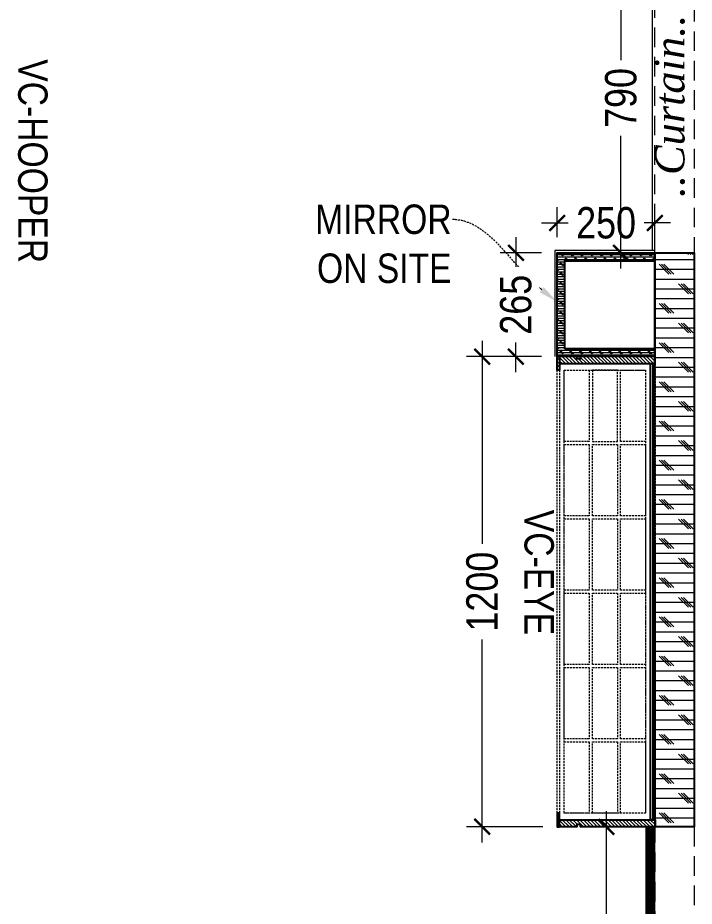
# Model space of a CAD drawing. Extents: x 8252 to 17100, y -880205 to -871928.
# Drawn here: x 12912 to 14639, y -877184 to -874917 of the extents above; entities that cross this region are included whole.
import ezdxf
from ezdxf import colors
from ezdxf.entities.mleader import LeaderData, LeaderLine
from ezdxf.lldxf.tags import DXFTag
from ezdxf.math import Vec2, Vec3

# ---------------------------------------------------------------- set-up
doc = ezdxf.new("R2010")
doc.units = 0
doc.header["$LTSCALE"] = 40
doc.header["$MEASUREMENT"] = 0
doc.header["$PDMODE"] = 3
for name, pattern in [('a_p6_plan_L18$0$HIDDEN', [0.375, 0.25, -0.125]), ('ACAD_ISO03W100', [30, 12, -18]), ('HIDDEN2', [0.1875, 0.125, -0.0625])]:
    doc.linetypes.add(name, pattern=pattern)
for name, color, linetype, lineweight in [('dimensions', 149, 'Continuous', 5), ('Floor-Unit', 1, 'Continuous', 13), ('IM-ANNO-HATCH', 8, 'Continuous', 5), ('LENS_CURTAIN', 5, 'a_p6_plan_L18$0$HIDDEN', 9), ('LENS_PARTITION', 21, 'Continuous', 25), ('LENS_TEXT', 31, 'HIDDEN2', 5), ('LN-ELEVATION-1', 81, 'Continuous', 25), ('LN-ELEVATION-3', 125, 'a_p6_plan_L18$0$HIDDEN', 18), ('LN-HATCH', 251, 'Continuous', 0), ('LN-TEXT', 255, 'Continuous', 0), ('Mirror', 4, 'Continuous', 15)]:
    doc.layers.add(name, color=color, linetype=linetype, lineweight=lineweight)
doc.layers.add('LK-FLUTTED FINISH', color=20, linetype='Continuous', lineweight=30, true_color=0xff5e29)
doc.styles.get("Standard").update_dxf_attribs({"font": 'ARIALN.TTF'})
tags = doc.linetypes.add('DASHED2', pattern=[0.375, 0.25, -0.125]).pattern_tags.tags
tags[6:7] = [DXFTag(74, 4), DXFTag(75, 0), DXFTag(340, '0'), DXFTag(46, 1.0), DXFTag(50, 0.0), DXFTag(44, 0.0), DXFTag(45, 0.0)]
tags[4:5] = [DXFTag(74, 4), DXFTag(75, 0), DXFTag(340, '0'), DXFTag(46, 1.0), DXFTag(50, 0.0), DXFTag(44, 0.0), DXFTag(45, 0.0)]
doc.dimstyles.new('Working', dxfattribs={"dimscale": 0.8, "dimtxt": 100, "dimasz": 50, "dimexe": 50, "dimexo": 50, "dimgap": 0, "dimtad": 0, "dimdec": 0, "dimzin": 0, "dimdsep": 46, "dimtxsty": 'Standard', "dimblk": 'ARCHTICK', "dimcen": 0, "dimdle": 50, "dimclrd": 250, "dimclre": 8, "dimclrt": 7, "dimadec": 0, "dimazin": 0, "dimtfac": 1, "dimtdec": 0, "dimtofl": 0, "dimtmove": 1, "dimatfit": 3, "dimfxl": 3, "dimtolj": 1, "dimlwd": 5, "dimlwe": 0, "dimarcsym": 0})
pattern_1 = [(45, (7858054.0837, 3504049.203), (-4.4901280605, 4.4901280605), [])]

# ---------------------------------------------------------------- blocks, each defined once
blk = doc.blocks.new('12MM VC PLAN')
at = {"layer": 'LN-HATCH', "ltscale": 0.5}
h = blk.add_hatch(dxfattribs=at)
h.set_pattern_fill('ANSI31', color=256, scale=2)
h.set_pattern_definition([(45, (3760859.753, 1795248.936), (-4.490128061, 4.490128061), [])])
h.paths.add_polyline_path([(-1200, 250), (-1200, 60), (-1194, 60), (-1194, 50), (-1200, 50), (-1200, 6), (-1182, 6), (-1182, 250)])
h = blk.add_hatch(dxfattribs=at)
h.set_pattern_fill('ANSI31', color=256, scale=2)
h.set_pattern_definition(pattern_1)
h.paths.add_polyline_path([(0, 250), (0, 60), (-6, 60), (-6, 50), (0, 50), (0, 6), (-18, 6), (-18, 250)])
h = blk.add_hatch(dxfattribs=at)
h.set_pattern_fill('ANSI31', color=256, scale=2)
h.set_pattern_definition([(45, (7858047.0837, 3504049.203), (-4.4901280605, 4.4901280605), [])])
h.paths.add_polyline_path([(-1165, 6), (-1165, 0), (-1200, 0), (-1200, 6)])
h = blk.add_hatch(dxfattribs=at)
h.set_pattern_fill('ANSI31', color=256, scale=2)
h.set_pattern_definition(pattern_1)
h.paths.add_polyline_path([(-28, 6), (-28, 0), (0, 0), (0, 6)])
at = {"layer": 'LN-ELEVATION-1', "ltscale": 0.5}
for points in [[(-1200, 250), (-1200, 60), (-1194, 60), (-1194, 50), (-1200, 50), (-1200, 6), (-1182, 6), (-1182, 250)], [(0, 250), (0, 60), (-6, 60), (-6, 50), (0, 50), (0, 6), (-18, 6), (-18, 250)], [(-18, 238), (-1182, 238), (-1182, 244), (-18, 244)], [(-1165, 6), (-1165, 0), (-1200, 0), (-1200, 6)], [(-35, 6), (-35, 0), (0, 0), (0, 6)]]:
    blk.add_lwpolyline(points, close=True, dxfattribs=at)
at = {"layer": 'LN-ELEVATION-3', "ltscale": 0.5}
for p, q in [((-1182, 250), (-18, 250)), ((-1165, 6), (-35, 6)), ((-35, 0), (-1165, 0))]:
    blk.add_line(p, q, dxfattribs=at)
for points in [[(-1165, 226), (-35, 226), (-35, 18), (-1165, 18)], [(-1165, 226), (-983.3, 226), (-983.3, 162), (-1165, 162)], [(-975.3, 226), (-793.7, 226), (-793.7, 162), (-975.3, 162)], [(-785.7, 226), (-604, 226), (-604, 162), (-785.7, 162)], [(-596, 226), (-414.3, 226), (-414.3, 162), (-596, 162)], [(-406.3, 226), (-224.7, 226), (-224.7, 162), (-406.3, 162)], [(-216.7, 226), (-35, 226), (-35, 162), (-216.7, 162)], [(-1165, 90), (-983.3, 90), (-983.3, 154), (-1165, 154)], [(-975.3, 154), (-793.7, 154), (-793.7, 90), (-975.3, 90)], [(-785.7, 154), (-604, 154), (-604, 90), (-785.7, 90)], [(-596, 154), (-414.3, 154), (-414.3, 90), (-596, 90)], [(-406.3, 154), (-224.7, 154), (-224.7, 90), (-406.3, 90)], [(-216.7, 154), (-35, 154), (-35, 90), (-216.7, 90)], [(-1165, 82), (-983.3, 82), (-983.3, 18), (-1165, 18)], [(-975.3, 82), (-793.7, 82), (-793.7, 18), (-975.3, 18)], [(-785.7, 82), (-604, 82), (-604, 18), (-785.7, 18)], [(-596, 82), (-414.3, 82), (-414.3, 18), (-596, 18)], [(-406.3, 82), (-224.7, 82), (-224.7, 18), (-406.3, 18)], [(-216.7, 82), (-35, 82), (-35, 18), (-216.7, 18)]]:
    blk.add_lwpolyline(points, close=True, dxfattribs=at)
blk = doc.blocks.new('_ArchTick')
at = {"const_width": 0.15}
blk.add_lwpolyline([(-0.5, -0.5), (0.5, 0.5)], dxfattribs=at)
blk = doc.blocks.new('*D33')
at = {"layer": 'Defpoints', "color": 0, "ltscale": 50, "transparency": 16777216}
for p in [(14414.9, -876981.4), (14539.4, -876981.4), (14539.4, -877771.7)]:
    blk.add_point(p, dxfattribs=at)
at = {"layer": 'dimensions', "color": 250, "linetype": 'DASHED2', "lineweight": 5, "ltscale": 50, "transparency": 16777216}
for p, q in [((14414.9, -876941.4), (14414.9, -877304.4)), ((14414.9, -877811.7), (14414.9, -877448.6))]:
    blk.add_line(p, q, dxfattribs=at)
at = {"layer": 'dimensions', "color": 8, "linetype": 'DASHED2', "lineweight": 0, "ltscale": 50, "transparency": 16777216}
for p, q in [((14499.4, -876981.4), (14374.9, -876981.4)), ((14499.4, -877771.7), (14374.9, -877771.7))]:
    blk.add_line(p, q, dxfattribs=at)
at = {"layer": 'dimensions', "color": 250, "lineweight": 5, "ltscale": 50, "transparency": 16777216, "xscale": 40, "yscale": 40, "zscale": 40}
for p, rotation in [((14414.9, -876981.4), 90), ((14414.9, -877771.7), 270)]:
    blk.add_blockref('_ArchTick', p, dxfattribs=dict(at, rotation=rotation))
at = {"layer": 'dimensions', "color": 7, "ltscale": 50, "transparency": 16777216, "insert": (14414.9, -877376.5), "char_height": 80, "attachment_point": 5, "rotation": 90, "bg_fill": 3, "box_fill_scale": 1.25, "bg_fill_color": 9, "bg_fill_true_color": 13158600, "bg_fill_transparency": 0}
blk.add_mtext('\\A1;790', dxfattribs=at)
blk = doc.blocks.new('*D34')
at = {"layer": 'Defpoints', "color": 0, "ltscale": 50, "transparency": 16777216}
for p in [(14097.9, -875781.4), (14289.4, -875781.4), (14292.4, -876981.4)]:
    blk.add_point(p, dxfattribs=at)
at = {"layer": 'dimensions', "color": 250, "linetype": 'DASHED2', "lineweight": 5, "ltscale": 50, "transparency": 16777216}
for p, q in [((14097.9, -875741.4), (14097.9, -876286.6)), ((14097.9, -877021.4), (14097.9, -876476.1))]:
    blk.add_line(p, q, dxfattribs=at)
at = {"layer": 'dimensions', "color": 8, "linetype": 'DASHED2', "lineweight": 0, "ltscale": 50, "transparency": 16777216}
for p, q in [((14249.4, -875781.4), (14057.9, -875781.4)), ((14252.4, -876981.4), (14057.9, -876981.4))]:
    blk.add_line(p, q, dxfattribs=at)
at = {"layer": 'dimensions', "color": 250, "lineweight": 5, "ltscale": 50, "transparency": 16777216, "xscale": 40, "yscale": 40, "zscale": 40}
for p, rotation in [((14097.9, -875781.4), 90), ((14097.9, -876981.4), 270)]:
    blk.add_blockref('_ArchTick', p, dxfattribs=dict(at, rotation=rotation))
at = {"layer": 'dimensions', "color": 7, "ltscale": 50, "transparency": 16777216, "insert": (14097.9, -876381.4), "char_height": 80, "attachment_point": 5, "rotation": 90, "bg_fill": 3, "box_fill_scale": 1.25, "bg_fill_color": 9, "bg_fill_true_color": 13158600, "bg_fill_transparency": 0}
blk.add_mtext('\\A1;1200', dxfattribs=at)
blk = doc.blocks.new('*D35')
at = {"layer": 'Defpoints', "color": 0, "ltscale": 50, "transparency": 16777216}
for p in [(14184, -875516.7), (14289.4, -875516.7), (14289.4, -875781.4)]:
    blk.add_point(p, dxfattribs=at)
at = {"layer": 'dimensions', "color": 250, "linetype": 'DASHED2', "lineweight": 5, "ltscale": 50, "transparency": 16777216}
for p, q in [((14184, -875476.7), (14184, -875575.8)), ((14184, -875821.4), (14184, -875722.3))]:
    blk.add_line(p, q, dxfattribs=at)
at = {"layer": 'dimensions', "color": 8, "linetype": 'DASHED2', "lineweight": 0, "ltscale": 50, "transparency": 16777216}
for p, q in [((14249.4, -875516.7), (14144, -875516.7)), ((14249.4, -875781.4), (14144, -875781.4))]:
    blk.add_line(p, q, dxfattribs=at)
at = {"layer": 'dimensions', "color": 250, "lineweight": 5, "ltscale": 50, "transparency": 16777216, "xscale": 40, "yscale": 40, "zscale": 40}
for p, rotation in [((14184, -875516.7), 90), ((14184, -875781.4), 270)]:
    blk.add_blockref('_ArchTick', p, dxfattribs=dict(at, rotation=rotation))
at = {"layer": 'dimensions', "color": 7, "ltscale": 50, "transparency": 16777216, "insert": (14184, -875649), "char_height": 80, "attachment_point": 5, "rotation": 90, "bg_fill": 3, "box_fill_scale": 1.25, "bg_fill_color": 9, "bg_fill_true_color": 13158600, "bg_fill_transparency": 0}
blk.add_mtext('\\A1;265', dxfattribs=at)
blk = doc.blocks.new('*D36')
at = {"layer": 'Defpoints', "color": 0, "ltscale": 50, "transparency": 16777216}
for p in [(14289.4, -875440.4), (14289.4, -875516.7), (14539.1, -875516.7)]:
    blk.add_point(p, dxfattribs=at)
at = {"layer": 'dimensions', "color": 8, "linetype": 'DASHED2', "lineweight": 0, "ltscale": 50, "transparency": 16777216}
for p, q in [((14289.4, -875476.7), (14289.4, -875400.4)), ((14539.1, -875476.7), (14539.1, -875400.4))]:
    blk.add_line(p, q, dxfattribs=at)
at = {"layer": 'dimensions', "color": 250, "linetype": 'DASHED2', "lineweight": 5, "ltscale": 50, "transparency": 16777216}
for p, q in [((14249.4, -875440.4), (14341.4, -875440.4)), ((14579.1, -875440.4), (14487.2, -875440.4))]:
    blk.add_line(p, q, dxfattribs=at)
at = {"layer": 'dimensions', "color": 250, "lineweight": 5, "ltscale": 50, "transparency": 16777216, "xscale": 40, "yscale": 40, "zscale": 40, "rotation": 180}
blk.add_blockref('_ArchTick', (14289.4, -875440.4), dxfattribs=at)
at = {"layer": 'dimensions', "color": 250, "lineweight": 5, "ltscale": 50, "transparency": 16777216, "xscale": 40, "yscale": 40, "zscale": 40}
blk.add_blockref('_ArchTick', (14539.1, -875440.4), dxfattribs=at)
at = {"layer": 'dimensions', "color": 7, "ltscale": 50, "transparency": 16777216, "insert": (14414.3, -875440.4), "char_height": 80, "attachment_point": 5, "bg_fill": 3, "box_fill_scale": 1.25, "bg_fill_color": 9, "bg_fill_true_color": 13158600, "bg_fill_transparency": 0}
blk.add_mtext('\\A1;250', dxfattribs=at)
blk = doc.blocks.new('*D37')
at = {"layer": 'Defpoints', "color": 0, "ltscale": 50, "transparency": 16777216}
for p in [(14452.3, -874726.4), (14589.1, -874726.4), (14589.1, -875516.7)]:
    blk.add_point(p, dxfattribs=at)
at = {"layer": 'dimensions', "color": 250, "linetype": 'DASHED2', "lineweight": 5, "ltscale": 50, "transparency": 16777216}
for p, q in [((14452.3, -874686.4), (14452.3, -875049.4)), ((14452.3, -875556.7), (14452.3, -875193.6))]:
    blk.add_line(p, q, dxfattribs=at)
at = {"layer": 'dimensions', "color": 8, "linetype": 'DASHED2', "lineweight": 0, "ltscale": 50, "transparency": 16777216}
for p, q in [((14549.1, -874726.4), (14412.3, -874726.4)), ((14549.1, -875516.7), (14412.3, -875516.7))]:
    blk.add_line(p, q, dxfattribs=at)
at = {"layer": 'dimensions', "color": 250, "lineweight": 5, "ltscale": 50, "transparency": 16777216, "xscale": 40, "yscale": 40, "zscale": 40}
for p, rotation in [((14452.3, -874726.4), 90), ((14452.3, -875516.7), 270)]:
    blk.add_blockref('_ArchTick', p, dxfattribs=dict(at, rotation=rotation))
at = {"layer": 'dimensions', "color": 7, "ltscale": 50, "transparency": 16777216, "insert": (14452.3, -875121.5), "char_height": 80, "attachment_point": 5, "rotation": 90, "bg_fill": 3, "box_fill_scale": 1.25, "bg_fill_color": 9, "bg_fill_true_color": 13158600, "bg_fill_transparency": 0}
blk.add_mtext('\\A1;790', dxfattribs=at)

msp = doc.modelspace()

# ---------------------------------------------------------------- hatches: boundary and pattern name
at = {"layer": 'IM-ANNO-HATCH'}
h = msp.add_hatch(dxfattribs=at)
h.set_pattern_fill('CORK', color=256, scale=50)
h.set_pattern_definition([(0, (1662.091, 1441.524), (0, 6.25), []), (135, (1665.216, 1438.4), (-12.49999998, -12.49999998), [8.8388348, -8.8388348]), (135, (1666.779, 1438.4), (-12.49999998, -12.49999998), [8.8388348, -8.8388348]), (135, (1668.341, 1438.4), (-12.49999998, -12.49999998), [8.8388348, -8.8388348])])
h.paths.add_polyline_path([(14309.4, -875761.4), (14309.4, -875536.7), (14539.1, -875536.7), (14539.1, -875761.4)], flags=16)
h.paths.add_polyline_path([(14289.4, -875781.4), (14289.4, -875516.7), (14539.1, -875516.7), (14539.1, -875781.4)])
h = msp.add_hatch(dxfattribs=at)
h.set_pattern_fill('CORK', color=256, scale=200)
h.set_pattern_definition([(0, (1662.09, 1441.524), (0, 25), []), (135, (1674.59, 1429.024), (-50, -50), [35.355339, -35.355339]), (135, (1680.84, 1429.024), (-50, -50), [35.355339, -35.355339]), (135, (1687.09, 1429.024), (-50, -50), [35.355339, -35.355339])])
h.paths.add_polyline_path([(14539.1, -875516.7), (14639.1, -875516.7), (14639.4, -876981.4), (14539.4, -876981.4)])

# ---------------------------------------------------------------- linework, layer by layer
at = {"layer": 'LENS_CURTAIN', "ltscale": 5}
for points in [[(14639.1, -874726.4), (14639.1, -875516.7), (14539.1, -875516.7), (14539.1, -874726.4)], [(14639.4, -876981.4), (14639.4, -877771.7), (14539.4, -877771.7), (14539.4, -876981.4)]]:
    msp.add_lwpolyline(points, close=True, dxfattribs=at)
at = {"layer": 'LENS_PARTITION'}
for points in [[(14289.4, -875781.4), (14289.4, -875516.7), (14539.1, -875516.7), (14539.1, -875781.4)], [(14539.1, -875516.7), (14639.1, -875516.7), (14639.4, -876981.4), (14539.4, -876981.4)], [(14309.4, -875761.4), (14309.4, -875536.7), (14539.1, -875536.7), (14539.1, -875761.4)]]:
    msp.add_lwpolyline(points, close=True, dxfattribs=at)
at = {"layer": 'LK-FLUTTED FINISH', "linetype": 'ACAD_ISO03W100', "ltscale": 0.05, "const_width": 25}
msp.add_lwpolyline([(14527.4, -879001.5), (14527.4, -876981.4)], dxfattribs=at)
at = {"layer": 'Mirror', "lineweight": 0}
for points in [[(14533.1, -875510.7), (14533.4, -873376.4)], [(14539.1, -875510.7), (14283.5, -875510.7), (14283.4, -875781.4)], [(14539.1, -875516.7), (14289.4, -875516.7), (14289.4, -875781.4)]]:
    msp.add_lwpolyline(points, dxfattribs=at)

# ---------------------------------------------------------------- block references
at = {"layer": 'Floor-Unit', "ltscale": 0.5, "rotation": 270}
msp.add_blockref('12MM VC PLAN', (14289.4, -876981.4), dxfattribs=at)

# ---------------------------------------------------------------- texts
at = {"layer": 'LENS_TEXT', "linetype": 'Continuous', "ltscale": 3, "char_height": 75, "attachment_point": 5, "rotation": 270}
for s, insert in [('\\pxqc;VC-HOOPER', (12950, -875282.7)), ('\\pxqc;VC-EYE', (14242.9, -876332.3))]:
    msp.add_mtext_dynamic_manual_height_columns(s, width=271.785, gutter_width=1, heights=[0], dxfattribs=dict(at, insert=insert))
at = {"layer": 'LN-TEXT', "insert": (14616.1, -875380.9, 25.8), "char_height": 75, "width": 478.357, "attachment_point": 7, "rotation": 90}
msp.add_mtext('\\pxqc,t8;{\\fRomantic|b0|i1|c2|p2;..Curtain..}', dxfattribs=at)

# ---------------------------------------------------------------- leaders
at = {"layer": 'LENS_TEXT', "linetype": 'Continuous', "ltscale": 3}
ml = msp.add_multileader_mtext('Standard', dxfattribs=at)
ml.set_content('{\\C256;MIRROR ON SITE}', color=1)
ml.set_leader_properties(color=256, linetype='ByLayer', lineweight=-1)
ml.build(insert=Vec2(0, 0))
ml.multileader.update_dxf_attribs({"leader_type": 2, "dogleg_length": 0.36, "arrow_head_size": 50})
ctx = ml.context
ctx.base_point, ctx.char_height, ctx.arrow_head_size, ctx.landing_gap_size, ctx.plane_origin = Vec3(13678.9, -875431.5), 75, 50, 0.09, Vec3(14457.2, -876278.4)
ctx.text_align_type = 2
notes = []
notes.append((ctx, [(0, (1, 1, 0), (14020.2, -875431.5), (-1, 0), 0.36, [(1, [(14289.4, -875641.6)], 0, [])])]))
ctx.mtext.insert, ctx.mtext.width, ctx.mtext.alignment, ctx.mtext.flow_direction = Vec3(14019.8, -875393.4), 431.821, 3, 5
for ctx, leaders in notes:
    for number, flags, end, landing, length, lines in leaders:
        leader = LeaderData()
        leader.index, (leader.has_last_leader_line, leader.has_dogleg_vector, leader.attachment_direction) = number, flags
        leader.last_leader_point, leader.dogleg_vector, leader.dogleg_length = Vec3(end), Vec3(landing), length
        for number, points, colour, breaks in lines:
            line = LeaderLine()
            line.index, line.vertices, line.color, line.breaks = number, Vec3.list(points), colors.encode_raw_color(colour), breaks
            leader.lines.append(line)
        ctx.leaders.append(leader)

# ---------------------------------------------------------------- next in the draw order: dimensions: what is measured, and where the dimension line sits
at = {"layer": 'dimensions', "ltscale": 50}
for base, p1, p2, picture, middle in [((14097.9, -875781.4), (14292.4, -876981.4), (14289.4, -875781.4), '*D34', (14097.9, -876381.4)), ((14414.9, -876981.4), (14539.4, -877771.7), (14539.4, -876981.4), '*D33', (14414.9, -877376.5))]:
    dim = msp.add_linear_dim(base=base, p1=p1, p2=p2, angle=90, dimstyle='Working', override={"dimfxl": 500, "dimfxlon": 1, "dimtfill": 1, "dimarcsym": 1}, dxfattribs=at)
    dim.commit()
    dim.dimension.update_dxf_attribs({"geometry": picture, "text_midpoint": middle})

# ---------------------------------------------------------------- next in the draw order: dimensions: what is measured, and where the dimension line sits
dim = msp.add_linear_dim(base=(14184, -875516.7), p1=(14289.4, -875781.4), p2=(14289.4, -875516.7), angle=90, dimstyle='Working', override={"dimfxl": 500, "dimfxlon": 1, "dimtfill": 1, "dimarcsym": 1}, dxfattribs=at)
dim.commit()
dim.dimension.update_dxf_attribs({"geometry": '*D35', "text_midpoint": (14184, -875649)})

# ---------------------------------------------------------------- next in the draw order: dimensions: what is measured, and where the dimension line sits
dim = msp.add_linear_dim(base=(14289.4, -875440.4), p1=(14539.1, -875516.7), p2=(14289.4, -875516.7), dimstyle='Working', override={"dimfxl": 500, "dimfxlon": 1, "dimtfill": 1, "dimarcsym": 1}, dxfattribs=at)
dim.commit()
dim.dimension.update_dxf_attribs({"geometry": '*D36', "text_midpoint": (14414.3, -875440.4)})

# ---------------------------------------------------------------- next in the draw order: dimensions: what is measured, and where the dimension line sits
dim = msp.add_linear_dim(base=(14452.3, -874726.4), p1=(14589.1, -875516.7), p2=(14589.1, -874726.4), angle=90, dimstyle='Working', override={"dimfxl": 500, "dimfxlon": 1, "dimtfill": 1, "dimarcsym": 1}, dxfattribs=at)
dim.commit()
dim.dimension.update_dxf_attribs({"geometry": '*D37', "text_midpoint": (14452.3, -875121.5)})

doc.saveas('drawing.dxf')
